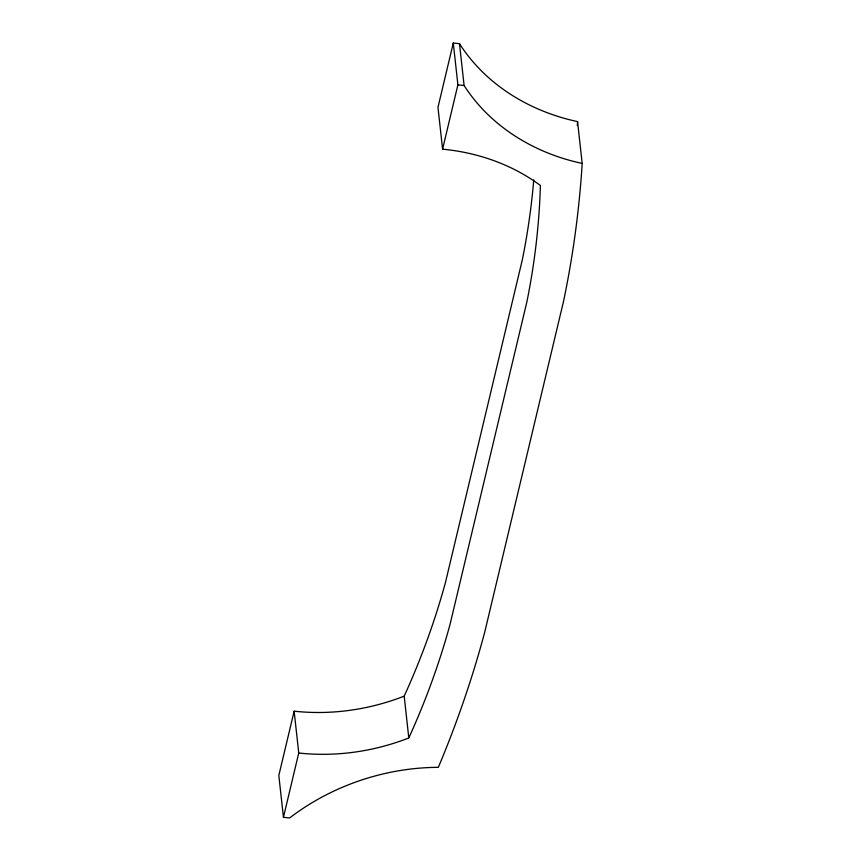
<?xml version="1.0" encoding="UTF-8"?>
<svg xmlns="http://www.w3.org/2000/svg" width="861" height="861" viewBox="0 0 861 861"><rect width="100%" height="100%" fill="white"/><g stroke="black" fill="none" stroke-linecap="round" stroke-linejoin="round"><path stroke-width="1.29" d="M533.745 179.884A1105.728 857.308 -6.3 0 1 522.25 260.108L445.438 582.553A1105.728 857.362 -6.3 0 1 404.186 696.151C369.347 709.755 331.356 715.243 294.139 711.186L278.824 775.503L283.441 817.315L289.64 817.95A224.861 174.352 -6.3 0 1 322.746 796.651C358.198 777.806 398.169 767.506 438.335 767.334A1553.642 1204.668 -6.3 0 0 484.7 632.286L563.546 301.307A1553.642 1204.582 -6.3 0 0 582.187 163.418M459.483 43.685L464.101 85.497A224.861 174.342 -6.3 0 0 485.733 112.393C511.843 138.599 546.154 155.755 582.176 163.418L577.559 121.605C541.537 113.932 507.226 96.787 481.116 70.58A224.861 174.342 -6.3 0 1 459.483 43.685L453.284 43.05L437.969 107.356L442.586 149.179C477.618 152.494 512.037 164.429 540.396 185.481A1105.728 857.308 -6.3 0 1 526.867 301.92L450.055 624.365A1105.728 857.362 -6.3 0 1 408.803 737.974C373.965 751.567 335.973 757.067 298.756 753.009L294.139 711.186M283.441 817.315L298.756 753.009M442.586 149.179L457.901 84.862L453.284 43.05M457.901 84.862L464.101 85.497M404.186 696.151L408.803 737.974M577.57 121.605A1553.642 1204.582 -6.3 0 1 577.311 125.545"/></g></svg>
